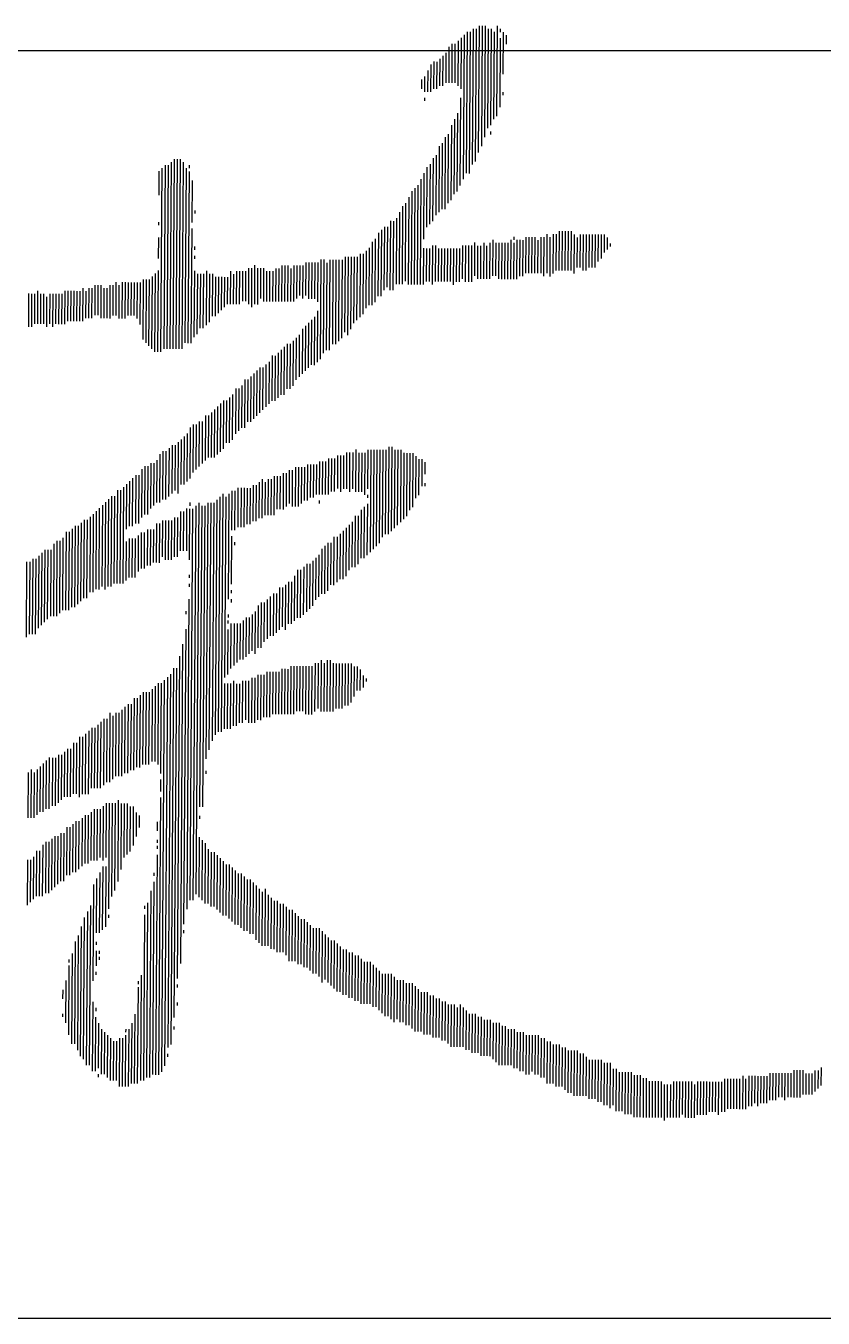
# Model space of a CAD drawing. Extents: x 1738711 to 2346805, y 1189731 to 2516152.
# Drawn here: x 1939003.7 to 1939192.4, y 1284570.1 to 1284875.9 of the extents above; entities that cross this region are included whole.
import ezdxf
from ezdxf.enums import TextEntityAlignment as Align

# ---------------------------------------------------------------- set-up
doc = ezdxf.new("R2010")
doc.units = 0
doc.header["$LTSCALE"] = 1000
doc.header["$MEASUREMENT"] = 0
doc.layers.add('TK', color=4, linetype='Continuous')
doc.layers.add('签名', color=2, linetype='Continuous')
doc.styles.add('宋体', font='SIMSUN.TTF', dxfattribs={"width": 0.75})

# ---------------------------------------------------------------- blocks, each defined once
blk = doc.blocks.new('hjashrtahreahe')
at = {"layer": 'TK', "color": 7}
for p, q in [((76600, 2800), (83100, 2800)), ((76600, 2200), (83100, 2200))]:
    blk.add_line(p, q, dxfattribs=at)
at = {"layer": 'TK', "style": '宋体', "width": 0.75}
for tag, height, p in [('项目负责人', 350, (6002.88, 57088.65)), ('专业负责人', 350, (6002.88, 56223.66)), ('设计人', 350, (6002.88, 55419.43)), ('版号1', 250, (77303.87, 22193.36)), ('时间1', 250, (82405.29, 22193.36)), ('版号2', 250, (77303.87, 21593.36)), ('时间2', 250, (82405.29, 21593.36)), ('版号3', 250, (77303.87, 20993.36)), ('时间3', 250, (82405.29, 20993.36)), ('建筑会签', 0.0001, (78977.88, 2403.16)), ('电气会签', 0.0001, (82127.88, 2403.16)), ('结构会签', 0.0001, (78977.88, 1803.16)), ('暖通会签', 0.0001, (82127.88, 1803.16)), ('给排水会签', 0.0001, (78977.88, 1249.52)), ('智能化会签', 0.0001, (82127.88, 1249.52))]:
    blk.add_attdef(tag, text='', height=height, dxfattribs=at).set_placement(p, align=Align.CENTER)
for tag, p in [('合作设计单位', (80815.88, 48985.89)), ('版号说明1', (79853.88, 22318.17)), ('版号说明2', (79853.88, 21718.17)), ('版号说明3', (79853.88, 21118.17)), ('浙江绿储科技有限公司', (80545.18, 16035.89)), ('百兆瓦级集中式熔盐储能关键', (80545.18, 14953.21)), ('设备研发及制造基地项目', (80545.18, 14603.3)), ('1#研发楼', (80545.18, 13635.89)), ('图名', (80545.18, 12435.89)), ('工程编号', (78977.88, 11460.89)), ('子项编号', (82127.88, 11460.89)), ('建筑', (78977.88, 10710.89)), ('图号', (82127.88, 10710.89)), ('施工图', (78977.88, 9960.89)), ('2023.03', (82127.88, 9960.89)), ('审定', (79352.88, 8460.89)), ('审核', (79352.88, 7710.89)), ('工程负责', (79352.88, 6960.89)), ('专业负责', (79352.88, 6210.89)), ('设计', (79352.88, 5460.89)), ('制图', (79352.88, 4710.89)), ('校对', (79352.88, 3960.89))]:
    blk.add_attdef(tag, text='', height=250, dxfattribs=at).set_placement(p, align=Align.MIDDLE_CENTER)
blk = doc.blocks.new('A$C579C72A4')
for p, q in [((1872.23, 919.41), (1871.5, 818.91)), ((1874.36, 919.39), (1873.64, 818.89)), ((1876.52, 921.52), (1875.82, 825.29)), ((1878.66, 921.5), (1877.98, 827.41)), ((1880.81, 923.62), (1880.16, 833.81)), ((1882.95, 923.61), (1882.33, 838.08)), ((1885.09, 923.59), (1884.52, 844.48)), ((1887.21, 921.44), (1886.7, 850.87)), ((1889.35, 921.42), (1888.85, 853)), ((1891.47, 919.27), (1891.02, 857.26)), ((1893.64, 923.53), (1893.18, 859.38)), ((1895.76, 921.38), (1895.75, 919.24)), ((1897.89, 919.22), (1897.67, 889.29)), ((1859.32, 908.81), (1859.13, 883.15)), ((1861.47, 910.93), (1861.27, 883.13)), ((1863.61, 910.92), (1863.41, 883.12)), ((1865.76, 913.04), (1865.53, 880.97)), ((1867.92, 915.16), (1867.66, 878.81)), ((1870.07, 917.29), (1869.33, 814.65)), ((1895.72, 914.96), (1895.36, 865.78)), ((1900.01, 917.07), (1899.96, 910.66)), ((1852.84, 900.3), (1852.7, 881.06)), ((1855, 902.43), (1854.84, 881.04)), ((1857.15, 904.55), (1857, 883.17)), ((1844.23, 891.81), (1844.12, 876.84)), ((1846.4, 896.07), (1846.26, 876.83)), ((1848.55, 898.2), (1848.41, 878.95)), ((1850.69, 898.18), (1850.55, 878.94)), ((1839.9, 885.43), (1839.86, 879.01)), ((1842.06, 887.55), (1841.98, 876.86)), ((1841.95, 872.58), (1841.93, 870.44)), ((1867.61, 872.4), (1867.16, 810.38)), ((1897.58, 876.46), (1897.56, 874.32)), ((1863.23, 857.46), (1862.84, 804)), ((1865.39, 861.72), (1864.99, 806.12)), ((1856.72, 844.68), (1856.35, 793.36)), ((1858.87, 846.8), (1858.52, 797.62)), ((1861.06, 853.2), (1860.67, 799.74)), ((1888.82, 848.72), (1888.81, 846.58)), ((1852.4, 838.29), (1852.06, 791.25)), ((1854.55, 840.41), (1854.21, 793.37)), ((1661.99, 826.83), (1661.03, 694.26)), ((1664.14, 828.96), (1663.17, 694.24)), ((1666.28, 828.94), (1665.31, 694.22)), ((1668.42, 828.92), (1667.45, 694.21)), ((1670.54, 826.77), (1669.59, 694.19)), ((1848.06, 829.77), (1847.73, 784.86)), ((1850.21, 831.89), (1849.9, 789.12)), ((1653.39, 820.48), (1653.27, 803.37)), ((1655.54, 822.6), (1654.6, 692.16)), ((1657.7, 824.72), (1656.76, 694.29)), ((1659.84, 824.71), (1658.9, 694.27)), ((1672.65, 822.48), (1671.76, 698.45)), ((1674.77, 820.32), (1673.9, 698.44)), ((1674.8, 824.6), (1674.79, 822.46)), ((1841.56, 819.12), (1841.23, 772.08)), ((1843.73, 823.38), (1843.43, 780.62)), ((1845.89, 825.51), (1845.58, 782.74)), ((1676.87, 813.89), (1676.65, 783.96)), ((1835.07, 808.48), (1834.58, 740.05)), ((1837.23, 810.6), (1836.72, 740.04)), ((1839.4, 814.86), (1838.86, 740.02)), ((1830.75, 802.09), (1830.3, 740.08)), ((1832.92, 806.35), (1832.44, 740.07)), ((1678.85, 792.5), (1678.83, 790.36)), ((1824.26, 791.45), (1823.89, 740.13)), ((1826.43, 795.71), (1826.03, 740.11)), ((1828.58, 797.83), (1828.18, 742.24)), ((1653.13, 784.13), (1653.11, 781.99)), ((1813.49, 780.83), (1813.17, 735.93)), ((1815.63, 780.82), (1815.32, 738.05)), ((1817.8, 785.08), (1817.44, 735.9)), ((1819.93, 785.06), (1819.58, 735.88)), ((1822.09, 787.19), (1821.75, 740.14)), ((1653.05, 773.44), (1652.94, 758.47)), ((1676.62, 779.68), (1676.03, 698.42)), ((1807.01, 772.33), (1806.69, 727.42)), ((1809.18, 776.59), (1808.86, 731.68)), ((1811.34, 778.71), (1811, 731.67)), ((1890.41, 771.73), (1890.22, 746.06)), ((1903.24, 771.63), (1903.04, 743.83)), ((1905.39, 773.76), (1905.38, 771.62)), ((1907.51, 771.6), (1907.31, 743.8)), ((1909.65, 771.59), (1909.47, 745.93)), ((1911.79, 771.57), (1911.61, 745.91)), ((1913.94, 773.69), (1913.76, 748.03)), ((1916.08, 773.68), (1915.9, 748.02)), ((1918.22, 773.66), (1918.04, 748)), ((1920.36, 773.65), (1920.18, 747.99)), ((1922.48, 771.49), (1922.31, 747.97)), ((1924.64, 773.62), (1924.45, 747.96)), ((1926.77, 773.6), (1926.57, 745.8)), ((1928.93, 775.72), (1928.73, 747.93)), ((1931.05, 773.57), (1930.85, 745.77)), ((1933.21, 775.69), (1933.01, 747.9)), ((1935.34, 775.68), (1935.16, 750.02)), ((1937.5, 777.8), (1937.3, 750)), ((1939.64, 777.79), (1939.44, 749.99)), ((1941.77, 777.77), (1941.57, 749.97)), ((1943.91, 777.75), (1943.71, 749.96)), ((1946.05, 777.74), (1945.85, 749.94)), ((1948.17, 775.59), (1947.97, 747.79)), ((1950.3, 773.43), (1950.14, 752.05)), ((1952.45, 775.55), (1952.28, 752.03)), ((1954.59, 775.54), (1954.4, 749.88)), ((1956.73, 775.52), (1956.54, 749.86)), ((1958.87, 775.51), (1958.7, 751.99)), ((1961, 775.49), (1960.83, 751.97)), ((1963.14, 775.48), (1962.97, 751.96)), ((1965.28, 775.46), (1965.14, 756.22)), ((1967.42, 775.45), (1967.3, 758.34)), ((1969.56, 775.43), (1969.46, 762.6)), ((1971.68, 773.28), (1971.62, 764.72)), ((1678.67, 766.84), (1678.65, 764.7)), ((1796.24, 761.71), (1795.92, 716.81)), ((1798.38, 761.7), (1798.07, 718.93)), ((1800.54, 763.82), (1800.24, 723.19)), ((1802.69, 765.94), (1802.4, 725.31)), ((1804.86, 770.2), (1804.53, 725.3)), ((1841.18, 765.66), (1840.99, 740)), ((1843.32, 765.65), (1843.15, 742.13)), ((1845.46, 765.63), (1845.29, 742.11)), ((1847.61, 767.76), (1847.41, 739.96)), ((1849.75, 767.74), (1849.56, 742.08)), ((1851.87, 765.59), (1851.7, 742.07)), ((1854.01, 765.57), (1853.84, 742.05)), ((1856.15, 765.56), (1855.98, 742.03)), ((1858.29, 765.54), (1858.12, 742.02)), ((1860.42, 765.53), (1860.26, 742)), ((1862.56, 765.51), (1862.38, 739.85)), ((1864.7, 765.49), (1864.53, 741.97)), ((1866.84, 765.48), (1866.67, 741.96)), ((1868.99, 767.6), (1868.82, 744.08)), ((1871.13, 767.59), (1870.95, 741.93)), ((1873.27, 767.57), (1873.09, 741.91)), ((1875.41, 767.56), (1875.22, 741.9)), ((1877.56, 769.68), (1877.39, 746.16)), ((1879.69, 767.53), (1879.52, 744)), ((1881.82, 767.51), (1881.65, 743.99)), ((1883.98, 769.63), (1883.79, 743.97)), ((1886.1, 767.48), (1885.93, 743.96)), ((1888.25, 769.6), (1888.07, 743.94)), ((1892.53, 769.57), (1892.36, 746.05)), ((1894.67, 769.56), (1894.48, 743.9)), ((1896.81, 769.54), (1896.62, 743.88)), ((1898.95, 769.53), (1898.76, 743.87)), ((1901.08, 769.51), (1900.9, 743.85)), ((1905.36, 769.48), (1905.18, 743.82)), ((1973.79, 768.99), (1973.77, 766.85)), ((1678.62, 760.42), (1678.6, 758.28)), ((1721.34, 753.7), (1721.14, 725.9)), ((1740.58, 753.56), (1740.4, 727.9)), ((1742.72, 753.54), (1742.54, 727.88)), ((1744.86, 753.53), (1744.68, 727.87)), ((1749.14, 753.5), (1748.95, 727.84)), ((1751.28, 753.48), (1751.11, 729.96)), ((1753.41, 753.47), (1753.26, 732.08)), ((1755.55, 753.45), (1755.38, 729.93)), ((1757.71, 755.57), (1757.54, 732.05)), ((1759.85, 755.56), (1759.66, 729.9)), ((1761.98, 755.54), (1761.8, 729.88)), ((1764.12, 755.53), (1763.94, 729.87)), ((1766.26, 755.51), (1766.06, 727.71)), ((1768.41, 757.63), (1767.91, 687.07)), ((1770.55, 757.62), (1770.07, 691.33)), ((1772.68, 755.47), (1772.23, 693.45)), ((1774.83, 757.59), (1774.37, 693.44)), ((1776.97, 757.57), (1776.54, 697.7)), ((1779.11, 757.56), (1778.67, 697.68)), ((1781.24, 757.54), (1780.83, 699.81)), ((1783.38, 757.53), (1782.98, 701.93)), ((1785.54, 759.65), (1785.15, 706.19)), ((1787.67, 759.63), (1787.27, 704.04)), ((1789.81, 759.62), (1789.44, 708.3)), ((1791.95, 759.6), (1791.61, 712.56)), ((1794.09, 759.59), (1793.77, 714.68)), ((1642.14, 743.58), (1641.84, 700.81)), ((1644.28, 743.56), (1643.96, 698.66)), ((1646.42, 743.54), (1646.08, 696.5)), ((1648.57, 745.67), (1648.2, 694.35)), ((1650.73, 747.79), (1650.33, 692.19)), ((1652.88, 749.91), (1652.47, 692.18)), ((1678.54, 749.73), (1678.2, 702.69)), ((1680.67, 747.57), (1680.36, 704.81)), ((1682.8, 747.56), (1682.53, 709.07)), ((1684.94, 747.54), (1684.66, 709.05)), ((1687.1, 749.67), (1686.82, 711.18)), ((1689.22, 747.51), (1688.97, 713.3)), ((1691.36, 747.5), (1691.14, 717.56)), ((1693.48, 745.34), (1693.28, 717.55)), ((1695.62, 745.33), (1695.43, 719.67)), ((1697.76, 745.31), (1697.59, 721.79)), ((1699.89, 745.3), (1699.74, 723.91)), ((1702.03, 745.28), (1701.89, 726.04)), ((1704.2, 749.54), (1704.03, 726.02)), ((1706.33, 747.39), (1706.17, 726.01)), ((1708.48, 749.51), (1708.31, 725.99)), ((1710.62, 749.5), (1710.45, 725.98)), ((1712.76, 749.48), (1712.6, 728.1)), ((1714.89, 749.47), (1714.74, 728.08)), ((1717.05, 751.59), (1716.86, 725.93)), ((1719.19, 751.57), (1718.99, 723.78)), ((1723.46, 751.54), (1723.28, 725.88)), ((1725.6, 751.53), (1725.45, 730.14)), ((1727.74, 751.51), (1727.57, 727.99)), ((1729.86, 749.36), (1729.71, 727.98)), ((1732, 749.34), (1731.85, 727.96)), ((1734.14, 749.33), (1733.98, 727.94)), ((1736.29, 751.45), (1736.12, 727.93)), ((1738.43, 751.44), (1738.26, 727.91)), ((1746.98, 751.37), (1746.82, 727.85)), ((1567.24, 735.56), (1567.07, 712.04)), ((1586.49, 735.42), (1586.32, 711.9)), ((1588.62, 735.41), (1588.47, 714.02)), ((1590.76, 735.39), (1590.61, 714.01)), ((1592.9, 735.38), (1592.75, 713.99)), ((1595.04, 735.36), (1594.88, 713.98)), ((1597.18, 735.35), (1597.02, 713.96)), ((1599.33, 737.47), (1599.16, 713.95)), ((1601.45, 735.32), (1601.32, 716.07)), ((1603.61, 737.44), (1603.45, 716.05)), ((1605.75, 737.42), (1605.59, 716.04)), ((1607.9, 739.55), (1607.75, 718.16)), ((1610.04, 739.53), (1609.88, 718.15)), ((1612.18, 739.51), (1612.01, 715.99)), ((1614.3, 737.36), (1614.15, 715.98)), ((1616.44, 737.35), (1616.28, 715.96)), ((1618.59, 739.47), (1618.42, 715.95)), ((1620.73, 739.45), (1620.58, 718.07)), ((1622.88, 741.58), (1622.71, 718.05)), ((1625.01, 739.42), (1624.84, 715.9)), ((1627.16, 741.55), (1626.98, 715.89)), ((1629.3, 741.53), (1629.11, 715.87)), ((1631.44, 741.51), (1631.27, 717.99)), ((1633.58, 741.5), (1633.41, 717.98)), ((1635.71, 741.48), (1635.54, 717.96)), ((1637.85, 741.47), (1637.67, 715.81)), ((1639.99, 741.45), (1639.77, 711.52)), ((1560.81, 733.47), (1560.64, 709.95)), ((1562.95, 733.45), (1562.78, 709.93)), ((1565.09, 733.44), (1564.93, 712.06)), ((1569.36, 733.41), (1569.21, 712.02)), ((1571.5, 733.39), (1571.35, 712.01)), ((1573.62, 731.24), (1573.47, 709.86)), ((1575.78, 733.36), (1575.62, 711.98)), ((1577.92, 733.35), (1577.75, 709.82)), ((1580.06, 733.33), (1579.9, 711.95)), ((1582.19, 733.32), (1582.04, 711.93)), ((1584.33, 733.3), (1584.18, 711.92)), ((1763.84, 717.04), (1763.6, 682.82)), ((1766.01, 721.3), (1765.75, 684.95)), ((1755.23, 708.55), (1755, 676.47)), ((1757.38, 710.67), (1757.15, 678.59)), ((1759.54, 712.79), (1759.31, 680.72)), ((1761.69, 714.91), (1761.46, 682.84)), ((1744.46, 697.93), (1744.23, 665.86)), ((1746.6, 697.92), (1746.37, 665.84)), ((1748.75, 700.04), (1748.52, 667.96)), ((1750.91, 702.16), (1750.69, 672.22)), ((1753.06, 704.28), (1752.84, 674.35)), ((1733.71, 689.45), (1733.48, 657.38)), ((1735.85, 689.44), (1735.61, 657.36)), ((1738, 691.56), (1737.77, 659.49)), ((1740.15, 693.68), (1739.92, 661.61)), ((1742.31, 695.81), (1742.06, 661.59)), ((1725.09, 680.96), (1724.86, 648.89)), ((1727.23, 680.95), (1727.02, 651.01)), ((1729.38, 683.07), (1729.17, 653.13)), ((1731.54, 685.19), (1731.32, 655.26)), ((1714.34, 672.49), (1714.09, 638.27)), ((1716.48, 672.47), (1716.26, 642.53)), ((1718.63, 674.59), (1718.4, 642.52)), ((1720.79, 676.72), (1720.55, 644.64)), ((1722.94, 678.84), (1722.71, 646.76)), ((1705.71, 661.86), (1705.48, 629.78)), ((1707.88, 666.12), (1707.65, 634.04)), ((1710.02, 666.1), (1709.8, 636.17)), ((1712.17, 668.23), (1711.95, 638.29)), ((1694.96, 653.38), (1694.71, 619.17)), ((1697.11, 655.5), (1696.86, 621.29)), ((1699.26, 657.63), (1699.02, 623.41)), ((1701.4, 657.61), (1701.19, 627.67)), ((1703.56, 659.73), (1703.32, 627.66)), ((1682.05, 642.78), (1681.82, 610.71)), ((1684.19, 642.77), (1683.97, 612.83)), ((1686.36, 647.03), (1686.12, 614.95)), ((1688.49, 647.01), (1688.28, 617.07)), ((1690.65, 649.13), (1690.42, 617.06)), ((1692.8, 651.26), (1692.56, 617.04)), ((1673.43, 634.29), (1673.19, 600.08)), ((1675.6, 638.55), (1675.34, 602.2)), ((1677.76, 640.67), (1677.51, 606.46)), ((1679.89, 640.66), (1679.66, 608.58)), ((1662.68, 625.81), (1662.43, 591.6)), ((1664.82, 625.8), (1664.59, 593.72)), ((1666.97, 627.92), (1666.71, 591.57)), ((1669.13, 630.04), (1668.89, 597.97)), ((1671.28, 632.17), (1671.03, 597.95)), ((1816.64, 624.7), (1816.19, 562.69)), ((1818.78, 624.69), (1818.35, 564.81)), ((1651.91, 615.2), (1651.7, 585.26)), ((1654.08, 619.46), (1653.83, 585.25)), ((1656.23, 621.58), (1655.99, 587.37)), ((1658.37, 621.57), (1658.13, 587.35)), ((1660.53, 623.69), (1660.28, 589.48)), ((1773.81, 616.46), (1773.63, 590.8)), ((1775.95, 616.44), (1775.78, 592.92)), ((1778.09, 616.43), (1777.92, 592.91)), ((1780.24, 618.55), (1780.07, 595.03)), ((1782.38, 618.53), (1782.2, 592.87)), ((1784.52, 618.52), (1784.35, 595)), ((1786.67, 620.64), (1786.49, 594.98)), ((1788.81, 620.63), (1788.61, 592.83)), ((1790.95, 620.61), (1790.76, 594.95)), ((1793.1, 622.73), (1792.89, 592.8)), ((1795.23, 620.58), (1795.03, 592.78)), ((1797.36, 620.57), (1797.16, 592.77)), ((1799.5, 620.55), (1799.29, 590.61)), ((1801.66, 622.67), (1801.46, 594.87)), ((1803.8, 622.66), (1803.27, 549.95)), ((1805.93, 622.64), (1805.43, 552.08)), ((1808.07, 622.63), (1807.58, 554.2)), ((1810.21, 622.61), (1809.73, 556.32)), ((1812.35, 622.6), (1811.9, 560.58)), ((1814.49, 622.58), (1814.06, 562.71)), ((1820.9, 622.53), (1820.5, 566.94)), ((1823.04, 622.52), (1822.66, 569.06)), ((1825.18, 622.5), (1824.81, 571.18)), ((1827.3, 620.35), (1826.96, 573.31)), ((1829.44, 620.33), (1829.12, 575.43)), ((1831.58, 620.32), (1831.29, 579.69)), ((1833.72, 620.3), (1833.44, 581.81)), ((1835.84, 618.15), (1835.62, 588.21)), ((1837.96, 616), (1837.78, 590.34)), ((1840.1, 615.98), (1839.96, 596.74)), ((1641.17, 608.86), (1640.93, 574.65)), ((1643.33, 610.98), (1643.08, 576.77)), ((1645.47, 610.97), (1645.22, 576.75)), ((1647.62, 613.09), (1647.39, 581.02)), ((1649.76, 613.08), (1649.54, 583.14)), ((1741.66, 606), (1741.48, 580.34)), ((1743.8, 605.98), (1743.63, 582.46)), ((1745.95, 608.1), (1745.78, 584.58)), ((1748.09, 608.09), (1747.91, 582.43)), ((1750.24, 610.21), (1750.04, 582.41)), ((1752.38, 610.2), (1752.18, 582.4)), ((1754.52, 610.18), (1754.34, 584.52)), ((1756.66, 610.17), (1756.49, 586.64)), ((1758.81, 612.29), (1758.63, 586.63)), ((1760.95, 612.27), (1760.78, 588.75)), ((1763.09, 612.26), (1762.92, 588.74)), ((1765.23, 612.24), (1765.07, 590.86)), ((1767.38, 614.37), (1767.21, 590.84)), ((1769.52, 614.35), (1769.35, 590.83)), ((1771.66, 614.34), (1771.49, 590.81)), ((1842.22, 613.83), (1842.16, 605.27)), ((1630.4, 598.25), (1630.17, 566.17)), ((1632.56, 600.37), (1632.33, 568.29)), ((1634.71, 602.49), (1634.47, 568.28)), ((1636.87, 604.61), (1636.62, 570.4)), ((1639, 604.6), (1638.76, 570.39)), ((1720.22, 597.6), (1720.03, 571.94)), ((1722.35, 597.58), (1722.17, 571.92)), ((1724.51, 599.71), (1724.32, 574.05)), ((1726.66, 601.83), (1726.46, 574.03)), ((1728.78, 599.67), (1728.61, 576.15)), ((1730.94, 601.8), (1730.75, 576.14)), ((1733.08, 601.78), (1732.89, 576.12)), ((1735.23, 603.91), (1735.03, 576.11)), ((1737.37, 603.89), (1737.2, 580.37)), ((1739.51, 603.87), (1739.34, 580.35)), ((1842.12, 598.86), (1842.1, 596.72)), ((1617.5, 587.65), (1617.05, 525.63)), ((1619.65, 589.77), (1619.19, 525.62)), ((1621.79, 589.75), (1621.34, 527.74)), ((1623.96, 594.01), (1623.48, 527.73)), ((1626.1, 594), (1625.62, 527.71)), ((1628.25, 596.12), (1627.76, 527.7)), ((1696.63, 589.21), (1695.43, 422.42)), ((1698.79, 591.34), (1697.57, 422.41)), ((1700.91, 589.18), (1699.98, 460.88)), ((1703.06, 591.31), (1702.52, 516.46)), ((1705.22, 593.43), (1705.02, 565.63)), ((1707.35, 593.41), (1707.15, 565.62)), ((1709.51, 595.54), (1709.31, 567.74)), ((1711.65, 595.52), (1711.45, 567.72)), ((1713.78, 595.51), (1713.58, 567.71)), ((1715.92, 595.49), (1715.74, 569.83)), ((1718.06, 595.48), (1717.88, 569.82)), ((1801.43, 590.6), (1801.41, 588.46)), ((1608.88, 579.15), (1608.48, 523.56)), ((1611.04, 581.28), (1610.62, 523.54)), ((1613.19, 583.4), (1612.77, 525.66)), ((1615.34, 585.52), (1614.9, 523.51)), ((1668.76, 578.72), (1668.56, 550.92)), ((1670.89, 578.71), (1670.69, 550.91)), ((1673.05, 580.83), (1672.83, 550.89)), ((1675.19, 580.81), (1674.92, 544.46)), ((1675.22, 585.09), (1675.2, 582.95)), ((1677.32, 580.8), (1675.32, 302.81)), ((1679.48, 582.92), (1677.46, 302.8)), ((1681.63, 585.05), (1679.63, 307.06)), ((1683.76, 582.89), (1682.21, 369.06)), ((1685.89, 582.88), (1684.35, 369.04)), ((1688.05, 585), (1686.74, 403.24)), ((1690.19, 584.98), (1688.92, 409.64)), ((1692.32, 584.97), (1691.11, 416.04)), ((1694.48, 587.09), (1693.28, 420.3)), ((1767.18, 586.57), (1767.17, 584.43)), ((1797.07, 579.94), (1796.83, 545.72)), ((1799.23, 582.06), (1798.96, 545.71)), ((1801.38, 584.18), (1801.12, 547.83)), ((1598.13, 570.68), (1597.73, 515.08)), ((1600.28, 572.8), (1599.88, 517.2)), ((1602.42, 572.79), (1602.02, 517.19)), ((1604.57, 574.91), (1604.19, 521.45)), ((1606.73, 577.03), (1606.33, 521.43)), ((1651.59, 570.29), (1651.39, 542.49)), ((1653.73, 570.28), (1653.53, 542.48)), ((1655.88, 572.4), (1655.69, 546.74)), ((1658.02, 572.38), (1657.82, 544.59)), ((1660.16, 572.37), (1659.96, 544.57)), ((1662.29, 572.35), (1662.09, 544.56)), ((1664.45, 574.48), (1664.25, 546.68)), ((1666.59, 574.46), (1666.39, 546.66)), ((1788.44, 569.31), (1788.21, 537.23)), ((1790.6, 571.43), (1790.36, 539.35)), ((1792.76, 575.69), (1792.5, 539.34)), ((1794.9, 575.68), (1794.66, 541.46)), ((1585.22, 560.08), (1584.85, 508.76)), ((1587.39, 564.34), (1586.99, 508.74)), ((1589.53, 564.32), (1589.13, 508.73)), ((1591.68, 566.45), (1591.28, 510.85)), ((1593.84, 568.57), (1593.42, 510.84)), ((1595.98, 568.55), (1595.57, 512.96)), ((1632.27, 559.74), (1632.07, 531.94)), ((1634.4, 559.72), (1634.2, 531.93)), ((1636.54, 559.71), (1636.34, 531.91)), ((1638.7, 561.83), (1638.51, 536.17)), ((1640.85, 563.95), (1640.66, 538.29)), ((1642.99, 563.94), (1642.8, 538.28)), ((1645.14, 566.06), (1644.96, 540.4)), ((1647.28, 566.05), (1647.1, 540.39)), ((1649.42, 566.03), (1649.25, 542.51)), ((1704.98, 561.35), (1704.74, 527.14)), ((1777.69, 560.83), (1777.44, 526.62)), ((1779.83, 560.81), (1779.6, 528.74)), ((1781.98, 562.94), (1781.75, 530.86)), ((1784.13, 565.06), (1783.89, 530.85)), ((1786.29, 567.18), (1786.04, 532.97)), ((1572.33, 551.62), (1571.96, 500.3)), ((1574.47, 551.6), (1574.11, 502.42)), ((1576.61, 551.59), (1576.27, 504.54)), ((1578.78, 555.85), (1578.41, 504.53)), ((1580.93, 557.97), (1580.54, 504.51)), ((1583.07, 557.96), (1582.7, 506.64)), ((1630.11, 557.62), (1629.91, 529.82)), ((1707.09, 557.06), (1707.08, 554.92)), ((1769.07, 552.34), (1768.84, 520.26)), ((1771.23, 554.46), (1770.98, 520.25)), ((1773.38, 556.58), (1773.13, 522.37)), ((1775.52, 556.57), (1775.3, 526.63)), ((1559.44, 543.16), (1559.05, 489.7)), ((1561.58, 543.14), (1561.21, 491.82)), ((1563.73, 545.26), (1563.35, 491.81)), ((1565.87, 545.25), (1565.48, 491.79)), ((1568.02, 547.37), (1567.65, 496.05)), ((1570.18, 549.49), (1569.81, 498.17)), ((1758.3, 541.72), (1758.06, 507.51)), ((1760.44, 541.71), (1760.21, 509.63)), ((1762.6, 543.83), (1762.37, 511.76)), ((1764.75, 545.95), (1764.53, 516.02)), ((1766.9, 548.08), (1766.69, 518.14)), ((1674.85, 533.77), (1674.83, 531.63)), ((1749.69, 533.23), (1749.46, 501.16)), ((1751.86, 537.49), (1751.61, 503.28)), ((1754, 537.48), (1753.75, 503.26)), ((1756.15, 539.6), (1755.9, 505.39)), ((1674.8, 527.36), (1674.79, 525.22)), ((1738.94, 524.76), (1738.72, 494.82)), ((1741.07, 524.74), (1740.87, 496.94)), ((1743.23, 526.86), (1743, 494.79)), ((1745.38, 528.99), (1745.17, 499.05)), ((1747.52, 528.97), (1747.3, 499.03)), ((1674.72, 516.66), (1673.14, 296.42)), ((1704.66, 516.45), (1704.65, 514.31)), ((1704.71, 522.86), (1704.69, 520.73)), ((1726.03, 514.16), (1725.8, 482.08)), ((1728.17, 514.14), (1727.97, 486.34)), ((1730.32, 516.26), (1730.12, 488.47)), ((1732.47, 518.39), (1732.27, 490.59)), ((1734.63, 520.51), (1734.41, 490.57)), ((1736.77, 520.49), (1736.57, 492.7)), ((1672.52, 508.13), (1672.51, 505.99)), ((1702.45, 505.77), (1702.43, 503.63)), ((1719.55, 505.65), (1719.37, 479.99)), ((1721.71, 507.77), (1721.49, 477.84)), ((1723.88, 512.03), (1723.66, 482.1)), ((1702.41, 501.5), (1702.4, 499.36)), ((1704.54, 499.34), (1704.31, 467.27)), ((1706.68, 499.33), (1706.46, 469.39)), ((1708.81, 499.31), (1708.61, 471.51)), ((1710.95, 499.3), (1710.77, 473.64)), ((1713.11, 501.42), (1712.91, 473.62)), ((1715.26, 503.54), (1715.06, 475.74)), ((1717.4, 503.53), (1717.21, 477.87)), ((1672.43, 495.3), (1670.92, 285.74)), ((1702.37, 495.08), (1702.14, 463.01)), ((1670.22, 484.62), (1668.58, 257.96)), ((1668.02, 476.08), (1666.37, 247.28)), ((1747.09, 469.1), (1746.84, 434.88)), ((1749.23, 469.08), (1748.98, 434.87)), ((1751.37, 469.07), (1751.13, 436.99)), ((1753.5, 469.05), (1753.27, 436.98)), ((1755.64, 469.04), (1755.41, 436.96)), ((1757.78, 469.02), (1757.53, 434.81)), ((1759.92, 469), (1759.67, 434.79)), ((1762.06, 468.99), (1761.81, 434.78)), ((1764.21, 471.11), (1763.96, 436.9)), ((1766.35, 471.1), (1766.12, 439.02)), ((1768.5, 473.22), (1768.24, 436.87)), ((1770.63, 471.07), (1770.38, 436.85)), ((1772.78, 473.19), (1772.52, 436.84)), ((1774.92, 473.17), (1774.66, 436.82)), ((1777.04, 471.02), (1776.79, 436.81)), ((1779.18, 471), (1778.95, 438.93)), ((1781.32, 470.99), (1781.09, 438.91)), ((1783.46, 470.97), (1783.23, 438.9)), ((1785.59, 470.96), (1785.38, 441.02)), ((1787.73, 470.94), (1787.52, 441.01)), ((1789.87, 470.93), (1789.67, 443.13)), ((1791.99, 468.77), (1791.84, 447.39)), ((1794.13, 468.76), (1794.01, 451.65)), ((1657.2, 459.05), (1655.2, 181.07)), ((1659.36, 461.18), (1657.37, 185.33)), ((1661.51, 463.3), (1659.6, 198.14)), ((1663.68, 467.56), (1661.75, 200.27)), ((1665.82, 467.54), (1664.03, 219.5)), ((1719.23, 460.74), (1719, 428.67)), ((1721.37, 460.73), (1721.14, 428.65)), ((1723.52, 462.85), (1723.29, 430.78)), ((1725.66, 462.84), (1725.43, 430.76)), ((1727.8, 462.82), (1727.58, 432.88)), ((1729.95, 464.94), (1729.72, 432.87)), ((1732.09, 464.93), (1731.86, 432.85)), ((1734.23, 464.91), (1734.01, 434.98)), ((1736.37, 464.9), (1736.15, 434.96)), ((1738.5, 464.88), (1738.29, 434.95)), ((1740.66, 467.01), (1740.43, 434.93)), ((1742.8, 466.99), (1742.57, 434.91)), ((1744.94, 466.97), (1744.7, 434.9)), ((1796.26, 466.6), (1796.15, 451.64)), ((1798.36, 462.31), (1798.3, 453.76)), ((1800.49, 460.16), (1800.47, 458.02)), ((1642.17, 450.61), (1641.8, 399.29)), ((1644.31, 450.59), (1643.94, 399.27)), ((1646.45, 450.58), (1646.08, 399.26)), ((1648.6, 452.7), (1648.23, 401.38)), ((1650.76, 454.82), (1650.37, 401.36)), ((1652.91, 456.95), (1652.49, 399.21)), ((1655.05, 456.93), (1654.59, 392.78)), ((1699.95, 456.61), (1699.72, 424.53)), ((1702.09, 456.59), (1701.86, 424.52)), ((1704.23, 456.58), (1704, 424.5)), ((1706.38, 458.7), (1706.15, 426.62)), ((1708.51, 456.54), (1708.29, 426.61)), ((1710.64, 456.53), (1710.44, 428.73)), ((1712.8, 458.65), (1712.58, 428.72)), ((1714.94, 458.64), (1714.74, 430.84)), ((1717.08, 458.62), (1716.86, 428.68)), ((1631.42, 442.13), (1631.06, 392.95)), ((1633.56, 442.12), (1633.22, 395.07)), ((1635.73, 446.38), (1635.36, 395.06)), ((1637.86, 446.36), (1637.51, 397.18)), ((1640.02, 448.48), (1639.65, 397.16)), ((1614.23, 431.56), (1613.9, 384.52)), ((1616.37, 431.55), (1616.05, 386.64)), ((1618.54, 435.81), (1618.19, 386.63)), ((1620.66, 433.65), (1620.34, 388.75)), ((1622.82, 435.78), (1622.49, 390.87)), ((1624.96, 435.76), (1624.63, 390.86)), ((1627.11, 437.88), (1626.77, 390.84)), ((1629.26, 440.01), (1628.93, 392.96)), ((1603.48, 423.09), (1603.16, 378.18)), ((1605.63, 425.21), (1605.33, 382.44)), ((1607.77, 425.19), (1607.46, 382.43)), ((1609.93, 427.32), (1609.6, 382.41)), ((1612.08, 429.44), (1611.74, 382.4)), ((1592.73, 414.61), (1592.47, 378.26)), ((1594.87, 414.59), (1594.6, 378.24)), ((1597.04, 418.86), (1596.73, 376.09)), ((1599.17, 418.84), (1598.88, 378.21)), ((1601.33, 420.96), (1601.02, 378.2)), ((1575.54, 404.04), (1575.28, 367.69)), ((1577.68, 404.03), (1577.44, 369.81)), ((1579.82, 404.01), (1579.57, 369.8)), ((1581.97, 406.13), (1581.73, 371.92)), ((1584.11, 406.12), (1583.88, 374.04)), ((1586.27, 408.24), (1586.04, 376.17)), ((1588.42, 410.36), (1588.17, 376.15)), ((1590.56, 410.35), (1590.31, 376.13)), ((1562.65, 395.58), (1562.41, 361.37)), ((1566.93, 395.55), (1566.7, 363.47)), ((1569.08, 397.67), (1568.85, 365.6)), ((1571.24, 399.8), (1570.99, 365.58)), ((1573.39, 401.92), (1573.14, 367.7)), ((1686.68, 394.69), (1686.66, 392.55)), ((1560.5, 393.46), (1560.27, 361.38)), ((1564.78, 393.43), (1564.54, 361.35)), ((1654.55, 388.5), (1654.49, 379.95)), ((1607.36, 367.46), (1607.1, 331.11)), ((1609.5, 367.44), (1609.23, 331.09)), ((1611.63, 367.43), (1611.39, 333.21)), ((1613.79, 369.55), (1613.51, 331.06)), ((1615.94, 371.67), (1615.66, 333.18)), ((1618.08, 371.66), (1617.54, 296.82)), ((1620.22, 371.64), (1619.74, 305.35)), ((1622.36, 371.63), (1621.91, 309.61)), ((1624.51, 373.75), (1624.09, 316.01)), ((1626.63, 371.6), (1626.29, 324.55)), ((1628.77, 371.58), (1628.49, 333.09)), ((1630.91, 371.57), (1630.65, 335.21)), ((1633.03, 369.41), (1632.8, 337.34)), ((1635.17, 369.4), (1634.97, 341.6)), ((1654.46, 375.67), (1653.04, 178.94)), ((1594.47, 359), (1594.2, 322.65)), ((1596.6, 358.98), (1596.36, 324.77)), ((1598.76, 361.1), (1598.51, 326.89)), ((1600.91, 363.23), (1600.66, 329.01)), ((1603.05, 363.21), (1602.8, 329)), ((1605.2, 365.34), (1604.96, 331.12)), ((1637.28, 365.1), (1637.16, 348)), ((1639.4, 362.95), (1639.34, 354.4)), ((1652.2, 358.58), (1652.15, 352.17)), ((1682.17, 362.64), (1682.15, 360.5)), ((1583.71, 350.52), (1583.47, 316.31)), ((1585.85, 350.51), (1585.6, 316.29)), ((1588.02, 354.77), (1587.77, 320.55)), ((1590.16, 354.75), (1589.91, 320.54)), ((1592.31, 356.87), (1592.07, 322.66)), ((1570.82, 342.06), (1570.56, 305.71)), ((1572.97, 344.18), (1572.71, 307.83)), ((1575.11, 344.17), (1574.85, 307.82)), ((1577.27, 346.29), (1577, 309.94)), ((1579.42, 348.41), (1579.16, 312.06)), ((1581.56, 348.4), (1581.31, 314.18)), ((1652.08, 341.47), (1652.06, 339.34)), ((1652.11, 345.75), (1652.09, 343.61)), ((1682.06, 347.67), (1681.75, 304.91)), ((1684.18, 345.52), (1683.88, 302.75)), ((1686.31, 343.37), (1686, 300.6)), ((1560.05, 331.45), (1559.82, 299.37)), ((1562.19, 331.43), (1561.97, 301.49)), ((1564.34, 333.55), (1564.13, 303.62)), ((1566.51, 337.81), (1566.28, 305.74)), ((1568.65, 337.8), (1568.42, 305.72)), ((1652.03, 335.06), (1650.91, 178.96)), ((1688.41, 339.07), (1688.14, 300.58)), ((1690.54, 336.92), (1690.26, 298.43)), ((1692.68, 336.9), (1692.4, 298.41)), ((1694.8, 334.75), (1694.52, 296.26)), ((1696.92, 332.6), (1696.64, 294.11)), ((1699.04, 330.44), (1698.77, 291.95)), ((1611.31, 322.52), (1611, 279.76)), ((1613.48, 326.78), (1613.16, 281.88)), ((1615.62, 326.77), (1615.31, 284)), ((1649.8, 322.24), (1649.78, 320.11)), ((1701.17, 328.29), (1700.9, 291.94)), ((1703.31, 328.27), (1703.03, 289.78)), ((1705.43, 326.12), (1705.15, 287.63)), ((1707.55, 323.97), (1707.27, 285.48)), ((1709.67, 321.81), (1709.41, 285.46)), ((1711.81, 321.8), (1711.54, 283.31)), ((1606.97, 314), (1606.48, 245.57)), ((1609.14, 318.26), (1608.86, 279.77)), ((1649.75, 315.83), (1648.77, 178.98)), ((1713.94, 319.64), (1713.66, 281.15)), ((1716.06, 317.49), (1715.8, 281.14)), ((1718.2, 317.47), (1717.92, 278.98)), ((1720.32, 315.32), (1720.06, 278.97)), ((1722.44, 313.17), (1722.17, 274.68)), ((1647.57, 309.43), (1646.61, 176.85)), ((1724.57, 311.01), (1724.29, 272.52)), ((1726.69, 308.86), (1726.41, 270.37)), ((1728.84, 310.98), (1728.55, 270.35)), ((1730.95, 306.69), (1730.69, 270.34)), ((1733.07, 304.54), (1732.81, 268.19)), ((1602.56, 294.79), (1601.77, 185.73)), ((1604.73, 299.05), (1603.91, 185.71)), ((1643.22, 298.77), (1643.2, 296.63)), ((1645.37, 300.89), (1644.48, 176.87)), ((1735.2, 302.38), (1734.95, 268.17)), ((1737.33, 302.37), (1737.07, 266.02)), ((1739.46, 300.21), (1739.21, 266)), ((1741.6, 300.2), (1741.35, 265.99)), ((1743.72, 298.05), (1743.47, 263.83)), ((1745.84, 295.89), (1745.58, 259.54)), ((1747.98, 295.88), (1747.72, 259.52)), ((1750.1, 293.72), (1749.86, 259.51)), ((1600.39, 290.52), (1599.66, 190.02)), ((1617.51, 292.54), (1617.49, 290.4)), ((1643.17, 292.35), (1642.32, 174.75)), ((1752.23, 291.57), (1751.98, 257.35)), ((1754.35, 289.41), (1754.12, 257.34)), ((1756.49, 289.4), (1756.24, 255.19)), ((1758.61, 287.25), (1758.38, 255.17)), ((1760.73, 285.09), (1760.5, 253.02)), ((1596.02, 277.72), (1595.43, 196.47)), ((1598.2, 284.12), (1597.54, 192.18)), ((1670.89, 281.46), (1670.88, 279.32)), ((1762.86, 282.94), (1762.62, 250.86)), ((1764.99, 282.92), (1764.76, 250.85)), ((1767.13, 282.91), (1766.89, 248.69)), ((1769.25, 280.75), (1768.99, 244.4)), ((1771.38, 278.6), (1771.15, 246.52)), ((1773.5, 276.45), (1773.27, 244.37)), ((1593.85, 273.46), (1593.33, 200.76)), ((1608.77, 266.94), (1608.69, 256.25)), ((1608.82, 273.36), (1608.8, 271.22)), ((1610.91, 266.93), (1610.89, 264.79)), ((1775.62, 274.29), (1775.39, 242.22)), ((1777.76, 274.28), (1777.52, 240.06)), ((1779.88, 272.12), (1779.64, 237.91)), ((1782.01, 269.97), (1781.78, 237.89)), ((1784.13, 267.82), (1783.9, 235.74)), ((1786.27, 267.8), (1786.04, 235.72)), ((1589.48, 260.66), (1589.46, 258.53)), ((1591.65, 264.93), (1591.19, 200.78)), ((1610.88, 262.65), (1610.86, 260.51)), ((1788.39, 265.65), (1788.16, 233.57)), ((1790.53, 265.63), (1790.3, 233.56)), ((1792.65, 263.48), (1792.42, 231.4)), ((1794.79, 263.46), (1794.56, 231.39)), ((1796.91, 261.31), (1796.68, 229.23)), ((1799.04, 259.15), (1798.82, 229.22)), ((1801.18, 259.14), (1800.96, 229.2)), ((1803.31, 259.12), (1803.1, 229.19)), ((1805.44, 256.97), (1805.22, 227.03)), ((1589.45, 256.39), (1589.09, 207.21)), ((1608.66, 251.97), (1608.65, 249.83)), ((1640.72, 249.6), (1640.18, 174.76)), ((1807.56, 254.82), (1807.36, 227.02)), ((1809.68, 252.66), (1809.48, 224.86)), ((1811.81, 250.51), (1811.61, 222.71)), ((1813.94, 250.49), (1813.73, 220.56)), ((1816.08, 250.48), (1815.87, 220.54)), ((1818.22, 250.46), (1817.99, 218.39)), ((1820.34, 248.31), (1820.11, 216.23)), ((1585.05, 239.31), (1585, 232.9)), ((1587.23, 245.71), (1587.02, 215.77)), ((1638.52, 241.06), (1638.03, 172.64)), ((1638.55, 245.34), (1638.54, 243.2)), ((1666.34, 243), (1666.32, 240.86)), ((1822.47, 246.15), (1822.27, 218.36)), ((1824.61, 246.14), (1824.39, 216.2)), ((1826.74, 246.12), (1826.53, 216.19)), ((1828.87, 243.97), (1828.65, 214.03)), ((1831, 243.95), (1830.79, 214.02)), ((1833.14, 243.94), (1832.91, 211.86)), ((1835.27, 241.79), (1835.04, 209.71)), ((1837.39, 239.63), (1837.17, 209.69)), ((1606.37, 230.6), (1606.02, 181.42)), ((1666.24, 230.17), (1666.23, 228.03)), ((1839.51, 237.48), (1839.31, 209.68)), ((1841.65, 237.46), (1841.43, 207.53)), ((1843.79, 237.45), (1843.57, 207.51)), ((1845.91, 235.29), (1845.71, 207.49)), ((1848.05, 235.28), (1847.83, 205.34)), ((1850.17, 233.12), (1849.97, 205.33)), ((1852.31, 233.11), (1852.11, 205.31)), ((1854.43, 230.96), (1854.23, 203.16)), ((1856.57, 230.94), (1856.37, 203.14)), ((1584.93, 222.2), (1584.91, 220.07)), ((1608.48, 226.31), (1608.46, 224.17)), ((1636.25, 221.84), (1635.89, 172.65)), ((1858.7, 228.79), (1858.5, 200.99)), ((1860.83, 228.77), (1860.62, 198.83)), ((1862.97, 228.76), (1862.76, 198.82)), ((1865.1, 226.6), (1864.89, 198.8)), ((1867.25, 228.72), (1867.03, 198.79)), ((1869.37, 226.57), (1869.17, 198.77)), ((1871.49, 224.42), (1871.29, 196.62)), ((1873.62, 222.26), (1873.43, 196.6)), ((1875.76, 222.25), (1875.56, 194.45)), ((1877.89, 222.23), (1877.69, 194.43)), ((1608.43, 219.9), (1608.15, 181.41)), ((1610.54, 215.6), (1610.31, 183.53)), ((1612.65, 211.31), (1612.42, 179.24)), ((1629.75, 211.19), (1629.74, 209.05)), ((1631.89, 211.17), (1631.6, 170.55)), ((1634.06, 215.44), (1633.75, 172.67)), ((1663.98, 213.08), (1663.97, 210.94)), ((1880.02, 220.08), (1879.83, 194.42)), ((1882.16, 220.06), (1881.96, 192.26)), ((1884.28, 217.91), (1884.09, 192.25)), ((1886.42, 217.89), (1886.23, 192.23)), ((1888.56, 217.88), (1888.37, 192.22)), ((1890.68, 215.72), (1890.49, 190.06)), ((1892.82, 215.71), (1892.62, 187.91)), ((1894.95, 215.69), (1894.74, 185.76)), ((1897.08, 213.54), (1896.88, 185.74)), ((1899.22, 213.52), (1899.02, 185.73)), ((1901.34, 211.37), (1901.15, 185.71)), ((1903.48, 211.36), (1903.29, 185.7)), ((1905.62, 211.34), (1905.42, 183.54)), ((1614.77, 209.16), (1614.55, 179.22)), ((1616.89, 207.01), (1616.68, 177.07)), ((1619.02, 204.85), (1618.8, 174.91)), ((1621.14, 202.7), (1620.94, 174.9)), ((1623.28, 202.68), (1623.08, 174.88)), ((1625.43, 204.81), (1625.18, 170.59)), ((1627.57, 204.79), (1627.32, 170.58)), ((1629.72, 206.91), (1629.46, 170.56)), ((1907.74, 209.19), (1907.55, 183.53)), ((1909.88, 209.17), (1909.68, 181.37)), ((1912.02, 209.16), (1911.82, 181.36)), ((1914.14, 207), (1913.94, 179.2)), ((1916.28, 206.99), (1916.08, 179.19)), ((1918.42, 206.97), (1918.23, 181.31)), ((1920.55, 206.96), (1920.35, 179.16)), ((1922.69, 206.94), (1922.49, 179.14)), ((1924.81, 204.79), (1924.61, 176.99)), ((1926.95, 204.77), (1926.75, 176.97)), ((1929.08, 202.62), (1928.86, 172.68)), ((1931.21, 202.6), (1931, 172.67)), ((1659.57, 193.87), (1659.55, 191.73)), ((1933.34, 200.45), (1933.14, 172.65)), ((1935.48, 200.43), (1935.26, 170.5)), ((1937.61, 200.42), (1937.4, 170.48)), ((1939.74, 198.26), (1939.54, 170.47)), ((1941.88, 198.25), (1941.66, 168.31)), ((1944, 196.09), (1943.78, 166.16)), ((1946.14, 196.08), (1945.92, 166.14)), ((1948.27, 196.06), (1948.04, 163.99)), ((1950.41, 196.05), (1950.18, 163.97)), ((1952.54, 193.89), (1952.32, 163.96)), ((1954.67, 193.88), (1954.46, 163.94)), ((1956.8, 191.73), (1956.6, 163.93)), ((1958.92, 189.57), (1958.72, 161.77)), ((1961.06, 189.56), (1960.86, 161.76)), ((1963.2, 189.54), (1963, 161.74)), ((1965.34, 189.53), (1965.12, 159.59)), ((1967.47, 189.51), (1967.26, 159.57)), ((1969.6, 187.36), (1969.38, 157.42)), ((1971.74, 187.34), (1971.52, 157.4)), ((1973.87, 187.33), (1973.64, 155.25)), ((2123.54, 184.11), (2123.45, 171.28)), ((1610.28, 179.25), (1610.26, 177.11)), ((1975.98, 183.03), (1975.8, 157.37)), ((1978.12, 183.02), (1977.9, 153.08)), ((1980.24, 180.86), (1980.04, 153.07)), ((1982.38, 180.85), (1982.18, 153.05)), ((1984.52, 180.83), (1984.3, 150.9)), ((1986.66, 180.82), (1986.44, 150.88)), ((1988.8, 180.8), (1988.58, 150.87)), ((1990.92, 178.65), (1990.7, 148.71)), ((1993.06, 178.63), (1992.84, 148.7)), ((1995.2, 178.62), (1994.98, 148.68)), ((1997.32, 176.46), (1997.12, 148.67)), ((1999.46, 176.45), (1999.26, 148.65)), ((2055.05, 176.05), (2054.88, 152.53)), ((2057.19, 176.03), (2057.04, 154.65)), ((2059.33, 176.02), (2059.18, 154.63)), ((2061.47, 176), (2061.31, 154.62)), ((2063.61, 175.99), (2063.45, 154.6)), ((2065.75, 175.97), (2065.59, 154.59)), ((2067.9, 178.09), (2067.73, 154.57)), ((2070.02, 175.94), (2069.87, 154.56)), ((2072.18, 178.06), (2072.02, 156.68)), ((2074.31, 178.05), (2074.16, 156.66)), ((2076.45, 178.03), (2076.31, 158.79)), ((2078.59, 178.02), (2078.44, 156.63)), ((2080.73, 178), (2080.59, 158.76)), ((2082.87, 177.99), (2082.73, 158.74)), ((2085.01, 177.97), (2084.87, 158.73)), ((2087.16, 180.09), (2087.02, 160.85)), ((2089.3, 180.08), (2089.16, 160.83)), ((2091.44, 180.06), (2091.3, 160.82)), ((2093.57, 180.05), (2093.45, 162.94)), ((2095.71, 180.03), (2095.59, 162.93)), ((2097.85, 180.02), (2097.71, 160.77)), ((2099.99, 180), (2099.87, 162.89)), ((2102.13, 179.99), (2102, 162.88)), ((2104.28, 182.11), (2104.14, 162.86)), ((2106.42, 182.09), (2106.28, 162.85)), ((2108.56, 182.08), (2108.42, 162.83)), ((2110.7, 182.06), (2110.57, 164.96)), ((2112.82, 179.91), (2112.71, 164.94)), ((2114.96, 179.89), (2114.85, 164.92)), ((2117.1, 179.88), (2116.99, 164.91)), ((2119.25, 182), (2119.14, 167.03)), ((2121.39, 181.99), (2121.3, 169.16)), ((2001.58, 174.29), (2001.39, 148.63)), ((2003.72, 174.28), (2003.53, 148.62)), ((2005.86, 174.26), (2005.67, 148.6)), ((2007.99, 174.25), (2007.81, 148.59)), ((2010.13, 174.23), (2009.95, 148.57)), ((2012.26, 172.08), (2012.07, 146.42)), ((2014.39, 172.06), (2014.22, 148.54)), ((2016.53, 172.05), (2016.36, 148.53)), ((2018.69, 174.17), (2018.5, 148.51)), ((2020.82, 174.16), (2020.64, 148.5)), ((2022.96, 174.14), (2022.78, 148.48)), ((2025.1, 174.13), (2024.93, 150.6)), ((2027.24, 174.11), (2027.05, 148.45)), ((2029.38, 174.09), (2029.19, 148.43)), ((2031.52, 174.08), (2031.33, 148.42)), ((2033.64, 171.93), (2033.47, 148.4)), ((2035.79, 174.05), (2035.62, 150.53)), ((2037.93, 174.03), (2037.76, 150.51)), ((2040.07, 174.02), (2039.9, 150.5)), ((2042.21, 174), (2042.04, 150.48)), ((2044.35, 173.99), (2044.19, 152.6)), ((2046.48, 173.97), (2046.33, 152.59)), ((2048.62, 173.96), (2048.47, 152.57)), ((2050.76, 173.94), (2050.59, 150.42)), ((2052.9, 173.93), (2052.75, 152.54))]:
    blk.add_line(p, q)
blk = doc.blocks.new('harehraehr')
at = {"layer": '签名'}
blk.add_blockref('A$C579C72A4', (2019870.04, 1952403), dxfattribs=at)

msp = doc.modelspace()

# ---------------------------------------------------------------- block references
for name, p, xscale, yscale, zscale in [('hjashrtahreahe', (1897833.1, 1283470.06), 0.5, 0.5, 0.5), ('harehraehr', (1265200.78, 633773.54), 0.33333, 0.33333, 0.33333)]:
    msp.add_blockref(name, p, dxfattribs=dict(xscale=xscale, yscale=yscale, zscale=zscale))

doc.saveas('drawing.dxf')
